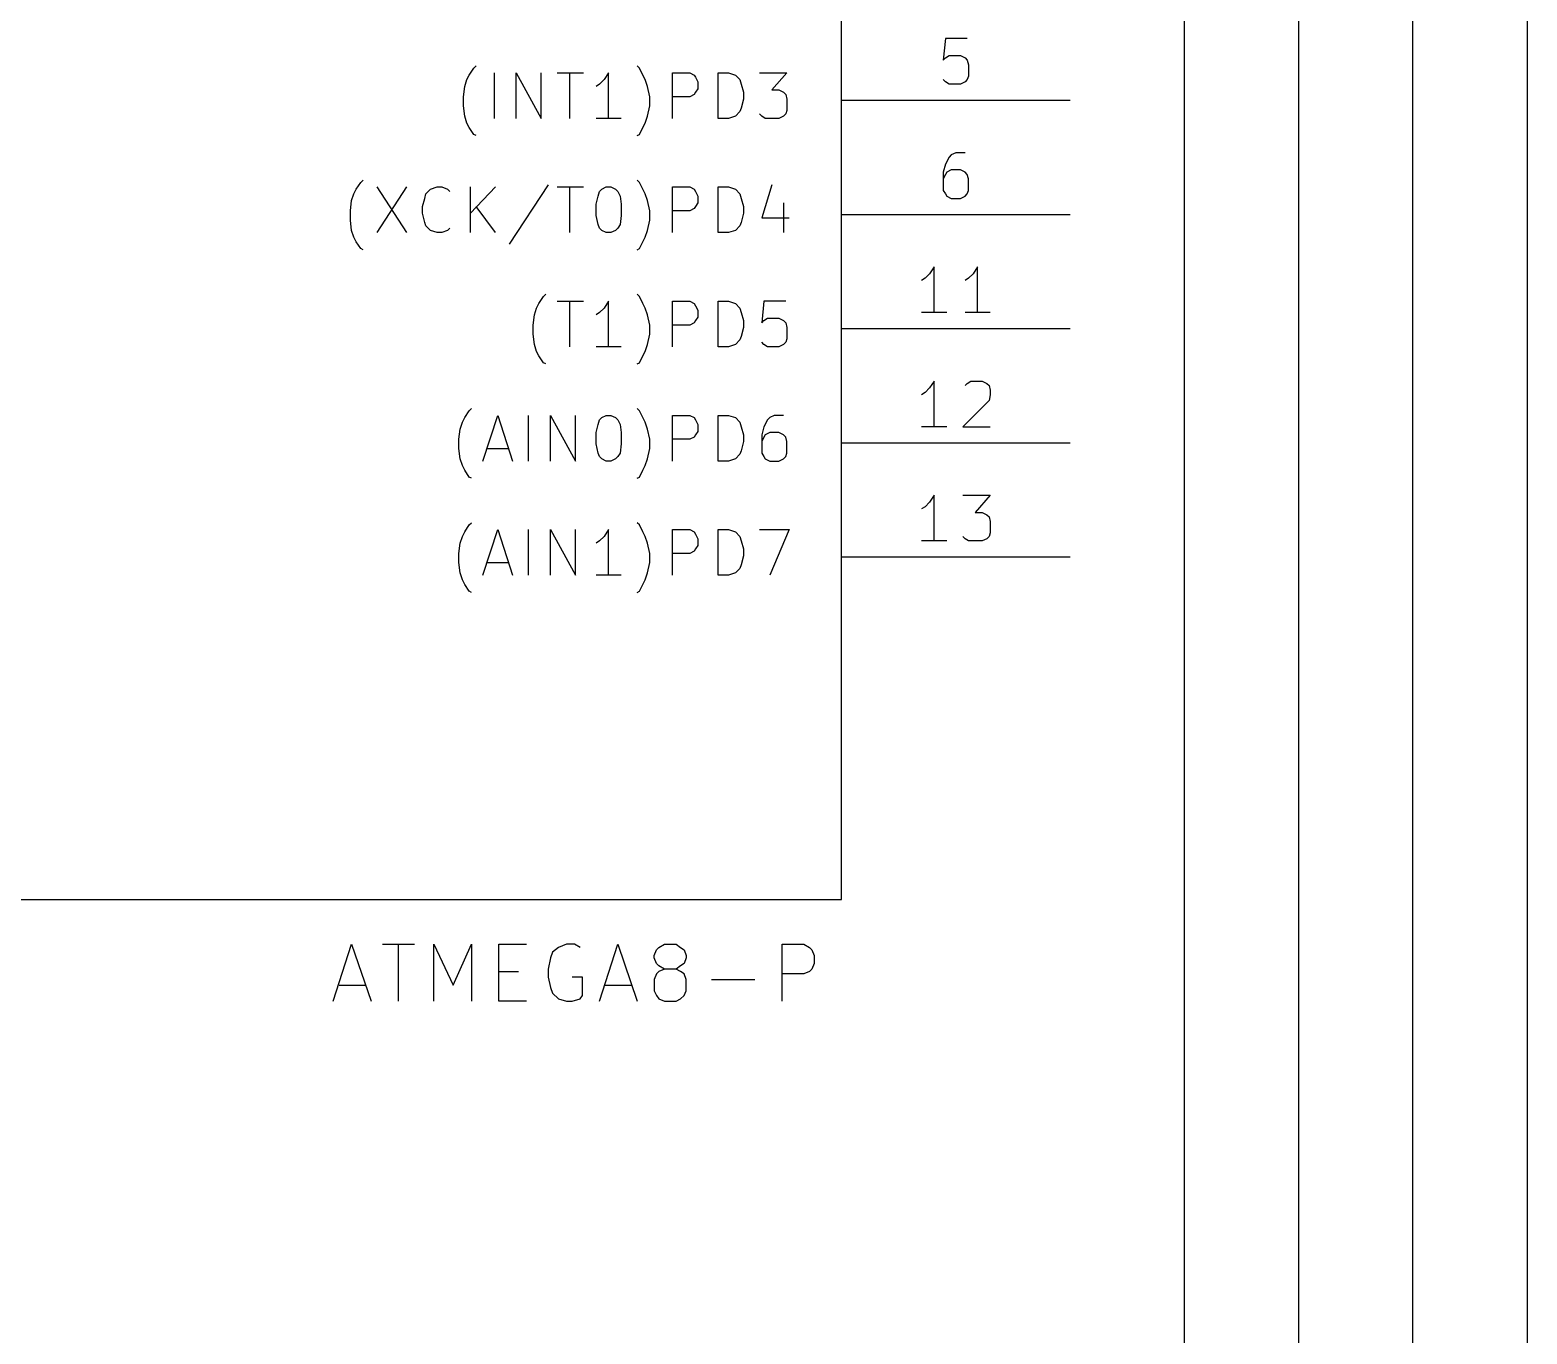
# Model space of a CAD drawing. Extents: x 4000 to 113000, y 4000 to 78670.
# Drawn here: x 26894 to 40000, y 40365 to 51785 of the extents above; entities that cross this region are included whole.
import ezdxf

# ---------------------------------------------------------------- set-up
doc = ezdxf.new("R2010")
doc.units = 0
for name, color, linetype in [('CYAN', 4, 'CONTINUOUS'), ('GREEN', 3, 'CONTINUOUS'), ('LIGHTYELLOW', 24, 'CONTINUOUS'), ('RED', 5, 'CONTINUOUS')]:
    doc.layers.add(name, color=color, linetype=linetype)

msp = doc.modelspace()

# ---------------------------------------------------------------- linework, layer by layer
at = {"layer": 'CYAN'}
for p, q in [((30720, 51350), (30740, 51390)), ((30740, 51390), (30780, 51450)), ((30780, 51450), (30800, 51470)), ((30960, 51010), (30960, 51410)), ((31150, 51010), (31150, 51410)), ((31150, 51410), (31370, 51010)), ((31370, 51010), (31370, 51410)), ((31510, 51410), (31740, 51410)), ((31620, 51010), (31620, 51410)), ((31960, 51410), (31920, 51350)), ((31960, 51010), (31960, 51410)), ((32230, 51450), (32210, 51470)), ((32260, 51390), (32230, 51450)), ((32280, 51350), (32260, 51390)), ((32520, 51010), (32520, 51410)), ((32520, 51410), (32670, 51410)), ((32670, 51410), (32710, 51390)), ((32710, 51390), (32720, 51370)), ((32920, 51010), (32920, 51410)), ((32920, 51410), (33010, 51410)), ((33010, 51410), (33070, 51390)), ((33070, 51390), (33110, 51350)), ((33280, 51410), (33520, 51410)), ((33520, 51410), (33390, 51260)), ((30690, 51200), (30700, 51290)), ((30700, 51290), (30720, 51350)), ((31880, 51310), (31850, 51290)), ((31920, 51350), (31880, 51310)), ((32300, 51290), (32280, 51350)), ((32320, 51200), (32300, 51290)), ((32720, 51370), (32740, 51330)), ((32740, 51270), (32720, 51240)), ((32740, 51330), (32740, 51270)), ((33110, 51350), (33120, 51310)), ((33120, 51310), (33140, 51240)), ((33390, 51260), (33450, 51260)), ((33450, 51260), (33490, 51240)), ((30690, 51120), (30690, 51200)), ((30700, 51030), (30690, 51120)), ((32300, 51030), (32320, 51120)), ((32320, 51120), (32320, 51200)), ((32670, 51200), (32520, 51200)), ((32710, 51220), (32670, 51200)), ((32720, 51240), (32710, 51220)), ((33140, 51180), (33120, 51100)), ((33140, 51240), (33140, 51180)), ((33490, 51240), (33510, 51220)), ((33510, 51220), (33520, 51180)), ((33520, 51180), (33520, 51080)), ((30720, 50970), (30700, 51030)), ((32070, 51010), (31850, 51010)), ((32280, 50970), (32300, 51030)), ((33010, 51010), (32920, 51010)), ((33070, 51030), (33010, 51010)), ((33110, 51070), (33070, 51030)), ((33120, 51100), (33110, 51070)), ((33300, 51030), (33280, 51050)), ((33330, 51010), (33300, 51030)), ((33450, 51010), (33330, 51010)), ((33490, 51030), (33450, 51010)), ((33510, 51050), (33490, 51030)), ((33520, 51080), (33510, 51050)), ((30740, 50930), (30720, 50970)), ((30780, 50870), (30740, 50930)), ((30800, 50860), (30780, 50870)), ((32210, 50860), (32230, 50870)), ((32230, 50870), (32260, 50930)), ((32260, 50930), (32280, 50970)), ((29790, 50450), (29810, 50470)), ((32230, 50450), (32210, 50470)), ((29710, 50290), (29730, 50350)), ((29730, 50350), (29750, 50390)), ((29750, 50390), (29790, 50450)), ((29930, 50410), (30190, 50010)), ((30190, 50410), (29930, 50010)), ((30350, 50310), (30360, 50350)), ((30360, 50350), (30400, 50390)), ((30400, 50390), (30460, 50410)), ((30460, 50410), (30500, 50410)), ((30500, 50410), (30550, 50390)), ((30550, 50390), (30570, 50370)), ((30750, 50010), (30750, 50410)), ((30970, 50410), (30750, 50180)), ((31430, 50430), (31090, 49910)), ((31510, 50410), (31740, 50410)), ((31620, 50010), (31620, 50410)), ((31850, 50260), (31870, 50330)), ((31870, 50330), (31880, 50370)), ((31880, 50370), (31900, 50390)), ((31900, 50390), (31940, 50410)), ((31940, 50410), (31980, 50410)), ((31980, 50410), (32020, 50390)), ((32020, 50390), (32040, 50370)), ((32040, 50370), (32060, 50330)), ((32060, 50330), (32070, 50260)), ((32260, 50390), (32230, 50450)), ((32280, 50350), (32260, 50390)), ((32300, 50290), (32280, 50350)), ((32520, 50010), (32520, 50410)), ((32520, 50410), (32670, 50410)), ((32670, 50410), (32710, 50390)), ((32710, 50390), (32720, 50370)), ((32720, 50370), (32740, 50330)), ((32740, 50330), (32740, 50270)), ((32920, 50010), (32920, 50410)), ((32920, 50410), (33010, 50410)), ((33010, 50410), (33070, 50390)), ((33070, 50390), (33110, 50350)), ((33110, 50350), (33120, 50310)), ((33390, 50430), (33300, 50140)), ((29700, 50200), (29710, 50290)), ((29700, 50120), (29700, 50200)), ((30330, 50240), (30350, 50310)), ((30330, 50180), (30330, 50240)), ((30970, 50010), (30800, 50240)), ((31850, 50160), (31850, 50260)), ((32070, 50260), (32070, 50160)), ((32320, 50200), (32300, 50290)), ((32320, 50120), (32320, 50200)), ((32670, 50200), (32520, 50200)), ((32710, 50220), (32670, 50200)), ((32720, 50240), (32710, 50220)), ((32740, 50270), (32720, 50240)), ((33120, 50310), (33140, 50240)), ((33140, 50240), (33140, 50180)), ((33490, 50270), (33490, 50010)), ((29710, 50030), (29700, 50120)), ((30350, 50100), (30330, 50180)), ((30360, 50070), (30350, 50100)), ((30400, 50030), (30360, 50070)), ((31870, 50080), (31850, 50160)), ((31880, 50050), (31870, 50080)), ((32060, 50080), (32040, 50050)), ((32070, 50160), (32060, 50080)), ((32300, 50030), (32320, 50120)), ((33110, 50070), (33070, 50030)), ((33120, 50100), (33110, 50070)), ((33140, 50180), (33120, 50100)), ((33300, 50140), (33540, 50140)), ((29730, 49970), (29710, 50030)), ((29750, 49930), (29730, 49970)), ((30460, 50010), (30400, 50030)), ((30500, 50010), (30460, 50010)), ((30550, 50030), (30500, 50010)), ((30570, 50050), (30550, 50030)), ((31900, 50030), (31880, 50050)), ((31940, 50010), (31900, 50030)), ((31980, 50010), (31940, 50010)), ((32020, 50030), (31980, 50010)), ((32040, 50050), (32020, 50030)), ((32260, 49930), (32280, 49970)), ((32280, 49970), (32300, 50030)), ((33010, 50010), (32920, 50010)), ((33070, 50030), (33010, 50010)), ((29790, 49870), (29750, 49930)), ((29810, 49860), (29790, 49870)), ((32210, 49860), (32230, 49870)), ((32230, 49870), (32260, 49930)), ((31350, 49390), (31390, 49450)), ((31390, 49450), (31410, 49470)), ((31510, 49410), (31740, 49410)), ((31620, 49010), (31620, 49410)), ((31960, 49410), (31920, 49350)), ((31960, 49010), (31960, 49410)), ((32230, 49450), (32210, 49470)), ((32260, 49390), (32230, 49450)), ((32520, 49010), (32520, 49410)), ((32520, 49410), (32670, 49410)), ((32670, 49410), (32710, 49390)), ((32920, 49010), (32920, 49410)), ((32920, 49410), (33010, 49410)), ((33010, 49410), (33070, 49390)), ((33320, 49410), (33300, 49220)), ((33510, 49410), (33320, 49410)), ((31300, 49200), (31310, 49290)), ((31310, 49290), (31330, 49350)), ((31330, 49350), (31350, 49390)), ((31880, 49310), (31850, 49290)), ((31920, 49350), (31880, 49310)), ((32280, 49350), (32260, 49390)), ((32300, 49290), (32280, 49350)), ((32320, 49200), (32300, 49290)), ((32710, 49390), (32720, 49370)), ((32720, 49370), (32740, 49330)), ((32740, 49330), (32740, 49270)), ((33070, 49390), (33110, 49350)), ((33110, 49350), (33120, 49310)), ((33120, 49310), (33140, 49240)), ((31300, 49120), (31300, 49200)), ((32320, 49120), (32320, 49200)), ((32670, 49200), (32520, 49200)), ((32710, 49220), (32670, 49200)), ((32720, 49240), (32710, 49220)), ((32740, 49270), (32720, 49240)), ((33140, 49180), (33120, 49100)), ((33140, 49240), (33140, 49180)), ((33300, 49220), (33320, 49240)), ((33320, 49240), (33350, 49260)), ((33350, 49260), (33450, 49260)), ((33450, 49260), (33490, 49240)), ((33490, 49240), (33510, 49220)), ((33510, 49220), (33520, 49180)), ((33520, 49180), (33520, 49080)), ((31310, 49030), (31300, 49120)), ((31330, 48970), (31310, 49030)), ((32280, 48970), (32300, 49030)), ((32300, 49030), (32320, 49120)), ((33070, 49030), (33010, 49010)), ((33110, 49070), (33070, 49030)), ((33120, 49100), (33110, 49070)), ((33320, 49030), (33300, 49050)), ((33350, 49010), (33320, 49030)), ((33490, 49030), (33450, 49010)), ((33510, 49050), (33490, 49030)), ((33520, 49080), (33510, 49050)), ((31350, 48930), (31330, 48970)), ((31390, 48870), (31350, 48930)), ((32070, 49010), (31850, 49010)), ((32230, 48870), (32260, 48930)), ((32260, 48930), (32280, 48970)), ((33010, 49010), (32920, 49010)), ((33450, 49010), (33350, 49010)), ((31410, 48860), (31390, 48870)), ((32210, 48860), (32230, 48870)), ((30680, 48350), (30700, 48390)), ((30700, 48390), (30740, 48450)), ((30740, 48450), (30760, 48470)), ((30860, 48010), (30990, 48410)), ((30990, 48410), (31120, 48010)), ((31260, 48010), (31260, 48410)), ((31450, 48010), (31450, 48410)), ((31450, 48410), (31670, 48010)), ((31670, 48010), (31670, 48410)), ((31870, 48330), (31880, 48370)), ((31880, 48370), (31900, 48390)), ((31900, 48390), (31940, 48410)), ((31940, 48410), (31980, 48410)), ((31980, 48410), (32020, 48390)), ((32020, 48390), (32040, 48370)), ((32040, 48370), (32060, 48330)), ((32230, 48450), (32210, 48470)), ((32260, 48390), (32230, 48450)), ((32280, 48350), (32260, 48390)), ((32520, 48010), (32520, 48410)), ((32520, 48410), (32670, 48410)), ((32670, 48410), (32710, 48390)), ((32710, 48390), (32720, 48370)), ((32720, 48370), (32740, 48330)), ((32920, 48010), (32920, 48410)), ((32920, 48410), (33010, 48410)), ((33010, 48410), (33070, 48390)), ((33070, 48390), (33110, 48350)), ((33350, 48370), (33320, 48310)), ((33370, 48390), (33350, 48370)), ((33410, 48410), (33370, 48390)), ((33490, 48410), (33410, 48410)), ((30650, 48200), (30660, 48290)), ((30660, 48290), (30680, 48350)), ((31850, 48260), (31870, 48330)), ((31850, 48160), (31850, 48260)), ((32060, 48330), (32070, 48260)), ((32070, 48260), (32070, 48160)), ((32300, 48290), (32280, 48350)), ((32320, 48200), (32300, 48290)), ((32720, 48240), (32710, 48220)), ((32740, 48270), (32720, 48240)), ((32740, 48330), (32740, 48270)), ((33110, 48350), (33120, 48310)), ((33120, 48310), (33140, 48240)), ((33140, 48240), (33140, 48180)), ((33320, 48310), (33300, 48240)), ((33300, 48240), (33300, 48080)), ((33330, 48240), (33320, 48220)), ((33370, 48260), (33330, 48240)), ((33450, 48260), (33370, 48260)), ((33490, 48240), (33450, 48260)), ((33510, 48220), (33490, 48240)), ((30650, 48120), (30650, 48200)), ((30660, 48030), (30650, 48120)), ((30900, 48120), (31090, 48120)), ((31870, 48080), (31850, 48160)), ((32070, 48160), (32060, 48080)), ((32300, 48030), (32320, 48120)), ((32320, 48120), (32320, 48200)), ((32670, 48200), (32520, 48200)), ((32710, 48220), (32670, 48200)), ((33120, 48100), (33110, 48070)), ((33140, 48180), (33120, 48100)), ((33320, 48220), (33300, 48180)), ((33520, 48180), (33510, 48220)), ((33520, 48080), (33520, 48180)), ((30680, 47970), (30660, 48030)), ((30700, 47930), (30680, 47970)), ((31880, 48050), (31870, 48080)), ((31900, 48030), (31880, 48050)), ((31940, 48010), (31900, 48030)), ((31980, 48010), (31940, 48010)), ((32020, 48030), (31980, 48010)), ((32040, 48050), (32020, 48030)), ((32060, 48080), (32040, 48050)), ((32260, 47930), (32280, 47970)), ((32280, 47970), (32300, 48030)), ((33010, 48010), (32920, 48010)), ((33070, 48030), (33010, 48010)), ((33110, 48070), (33070, 48030)), ((33300, 48080), (33320, 48050)), ((33320, 48050), (33330, 48030)), ((33330, 48030), (33370, 48010)), ((33370, 48010), (33450, 48010)), ((33450, 48010), (33490, 48030)), ((33490, 48030), (33510, 48050)), ((33510, 48050), (33520, 48080)), ((30740, 47870), (30700, 47930)), ((30760, 47860), (30740, 47870)), ((32210, 47860), (32230, 47870)), ((32230, 47870), (32260, 47930)), ((30700, 47390), (30740, 47450)), ((30740, 47450), (30760, 47470)), ((32230, 47450), (32210, 47470)), ((32260, 47390), (32230, 47450)), ((30660, 47290), (30680, 47350)), ((30680, 47350), (30700, 47390)), ((30860, 47010), (30990, 47410)), ((30990, 47410), (31120, 47010)), ((31260, 47010), (31260, 47410)), ((31450, 47010), (31450, 47410)), ((31450, 47410), (31670, 47010)), ((31670, 47010), (31670, 47410)), ((31920, 47350), (31880, 47310)), ((31960, 47410), (31920, 47350)), ((31960, 47010), (31960, 47410)), ((32280, 47350), (32260, 47390)), ((32300, 47290), (32280, 47350)), ((32520, 47010), (32520, 47410)), ((32520, 47410), (32670, 47410)), ((32670, 47410), (32710, 47390)), ((32710, 47390), (32720, 47370)), ((32720, 47370), (32740, 47330)), ((32740, 47330), (32740, 47270)), ((32920, 47010), (32920, 47410)), ((32920, 47410), (33010, 47410)), ((33010, 47410), (33070, 47390)), ((33070, 47390), (33110, 47350)), ((33110, 47350), (33120, 47310)), ((33280, 47410), (33540, 47410)), ((33540, 47410), (33370, 47010)), ((30650, 47200), (30660, 47290)), ((30650, 47120), (30650, 47200)), ((31880, 47310), (31850, 47290)), ((32320, 47200), (32300, 47290)), ((32320, 47120), (32320, 47200)), ((32670, 47200), (32520, 47200)), ((32710, 47220), (32670, 47200)), ((32720, 47240), (32710, 47220)), ((32740, 47270), (32720, 47240)), ((33120, 47310), (33140, 47240)), ((33140, 47240), (33140, 47180)), ((30660, 47030), (30650, 47120)), ((30900, 47120), (31090, 47120)), ((32300, 47030), (32320, 47120)), ((33110, 47070), (33070, 47030)), ((33120, 47100), (33110, 47070)), ((33140, 47180), (33120, 47100)), ((30680, 46970), (30660, 47030)), ((30700, 46930), (30680, 46970)), ((30740, 46870), (30700, 46930)), ((32070, 47010), (31850, 47010)), ((32230, 46870), (32260, 46930)), ((32260, 46930), (32280, 46970)), ((32280, 46970), (32300, 47030)), ((33010, 47010), (32920, 47010)), ((33070, 47030), (33010, 47010)), ((30760, 46860), (30740, 46870)), ((32210, 46860), (32230, 46870)), ((29550, 43280), (29710, 43780)), ((29710, 43780), (29880, 43280)), ((29980, 43780), (30260, 43780)), ((30120, 43280), (30120, 43780)), ((30430, 43280), (30430, 43780)), ((30430, 43780), (30600, 43420)), ((30600, 43420), (30760, 43780)), ((30760, 43780), (30760, 43280)), ((31000, 43280), (31000, 43780)), ((31000, 43780), (31240, 43780)), ((31590, 43780), (31520, 43750)), ((31660, 43780), (31590, 43780)), ((31710, 43750), (31660, 43780)), ((31880, 43280), (32040, 43780)), ((32040, 43780), (32210, 43280)), ((32400, 43750), (32450, 43780)), ((32450, 43780), (32550, 43780)), ((32550, 43780), (32590, 43750)), ((33480, 43280), (33480, 43780)), ((33480, 43780), (33670, 43780)), ((33670, 43780), (33720, 43750)), ((31450, 43660), (31430, 43560)), ((31470, 43710), (31450, 43660)), ((31520, 43750), (31470, 43710)), ((32360, 43680), (32380, 43730)), ((32360, 43660), (32360, 43680)), ((32380, 43610), (32360, 43660)), ((32380, 43730), (32400, 43750)), ((32590, 43750), (32620, 43730)), ((32620, 43730), (32640, 43680)), ((32640, 43660), (32620, 43610)), ((32640, 43680), (32640, 43660)), ((33720, 43750), (33740, 43730)), ((33740, 43730), (33760, 43680)), ((33760, 43680), (33760, 43610)), ((31000, 43540), (31170, 43540)), ((31430, 43560), (31430, 43490)), ((32380, 43520), (32360, 43470)), ((32400, 43590), (32380, 43610)), ((32400, 43540), (32380, 43520)), ((32450, 43560), (32400, 43590)), ((32450, 43560), (32400, 43540)), ((32550, 43560), (32450, 43560)), ((32590, 43590), (32550, 43560)), ((32590, 43540), (32550, 43560)), ((32620, 43610), (32590, 43590)), ((32620, 43520), (32590, 43540)), ((32640, 43470), (32620, 43520)), ((33670, 43520), (33480, 43520)), ((33720, 43540), (33670, 43520)), ((33740, 43560), (33720, 43540)), ((33760, 43610), (33740, 43560)), ((29600, 43420), (29830, 43420)), ((31430, 43490), (31450, 43400)), ((31450, 43400), (31470, 43350)), ((31730, 43490), (31640, 43490)), ((31730, 43330), (31730, 43490)), ((31930, 43420), (32160, 43420)), ((32360, 43470), (32360, 43370)), ((32640, 43370), (32640, 43470)), ((32860, 43470), (33240, 43470)), ((31240, 43280), (31000, 43280)), ((31470, 43350), (31520, 43300)), ((31520, 43300), (31590, 43280)), ((31590, 43280), (31640, 43280)), ((31640, 43280), (31710, 43300)), ((31710, 43300), (31730, 43330)), ((32360, 43370), (32380, 43330)), ((32380, 43330), (32400, 43300)), ((32400, 43300), (32450, 43280)), ((32450, 43280), (32550, 43280)), ((32550, 43280), (32590, 43300)), ((32590, 43300), (32620, 43330)), ((32620, 43330), (32640, 43370))]:
    msp.add_line(p, q, dxfattribs=at)
at = {"layer": 'GREEN'}
for p, q in [((40000, 66170), (40000, 39670)), ((37000, 32670), (37000, 65170)), ((38000, 64170), (38000, 31670)), ((39000, 30670), (39000, 63170))]:
    msp.add_line(p, q, dxfattribs=at)
at = {"layer": 'LIGHTYELLOW'}
for p, q in [((34000, 44170), (34000, 69170)), ((19000, 44170), (34000, 44170))]:
    msp.add_line(p, q, dxfattribs=at)
at = {"layer": 'RED'}
for p, q in [((34000, 44170), (34000, 69170)), ((34910, 51710), (34890, 51520)), ((35100, 51710), (34910, 51710)), ((34890, 51520), (34910, 51540)), ((34910, 51540), (34940, 51560)), ((34940, 51560), (35040, 51560)), ((35040, 51560), (35080, 51540)), ((35080, 51540), (35100, 51520)), ((35100, 51520), (35110, 51480)), ((35110, 51380), (35100, 51350)), ((35110, 51480), (35110, 51380)), ((34910, 51330), (34890, 51350)), ((34940, 51310), (34910, 51330)), ((35040, 51310), (34940, 51310)), ((35080, 51330), (35040, 51310)), ((35100, 51350), (35080, 51330)), ((34000, 51170), (36000, 51170)), ((34910, 50610), (34890, 50540)), ((34940, 50670), (34910, 50610)), ((34960, 50690), (34940, 50670)), ((35000, 50710), (34960, 50690)), ((35080, 50710), (35000, 50710)), ((34890, 50540), (34890, 50380)), ((34910, 50520), (34890, 50480)), ((34920, 50540), (34910, 50520)), ((34960, 50560), (34920, 50540)), ((35040, 50560), (34960, 50560)), ((35080, 50540), (35040, 50560)), ((35100, 50520), (35080, 50540)), ((35110, 50480), (35100, 50520)), ((35110, 50380), (35110, 50480)), ((34890, 50380), (34910, 50350)), ((34910, 50350), (34920, 50330)), ((34920, 50330), (34960, 50310)), ((35040, 50310), (35080, 50330)), ((35080, 50330), (35100, 50350)), ((35100, 50350), (35110, 50380)), ((34960, 50310), (35040, 50310)), ((34000, 50170), (36000, 50170)), ((34810, 49710), (34770, 49650)), ((34810, 49310), (34810, 49710)), ((35190, 49710), (35150, 49650)), ((35190, 49310), (35190, 49710)), ((34730, 49610), (34700, 49590)), ((34770, 49650), (34730, 49610)), ((35110, 49610), (35080, 49590)), ((35150, 49650), (35110, 49610)), ((34920, 49310), (34700, 49310)), ((35300, 49310), (35080, 49310)), ((34000, 49170), (36000, 49170)), ((34770, 48650), (34730, 48610)), ((34810, 48710), (34770, 48650)), ((34810, 48310), (34810, 48710)), ((35080, 48670), (35100, 48690)), ((35100, 48690), (35130, 48710)), ((35130, 48710), (35230, 48710)), ((35230, 48710), (35270, 48690)), ((35270, 48690), (35290, 48670)), ((35290, 48670), (35300, 48630)), ((35300, 48630), (35300, 48590)), ((34730, 48610), (34700, 48590)), ((35290, 48540), (35060, 48310)), ((35300, 48590), (35290, 48540)), ((34920, 48310), (34700, 48310)), ((35060, 48310), (35300, 48310)), ((34000, 48170), (36000, 48170)), ((34810, 47710), (34770, 47650)), ((34810, 47310), (34810, 47710)), ((35060, 47710), (35300, 47710)), ((35300, 47710), (35170, 47560)), ((34730, 47610), (34700, 47590)), ((34770, 47650), (34730, 47610)), ((35170, 47560), (35230, 47560)), ((35230, 47560), (35270, 47540)), ((35270, 47540), (35290, 47520)), ((35290, 47520), (35300, 47480)), ((35300, 47480), (35300, 47380)), ((35080, 47330), (35060, 47350)), ((35110, 47310), (35080, 47330)), ((35270, 47330), (35230, 47310)), ((35290, 47350), (35270, 47330)), ((35300, 47380), (35290, 47350)), ((34920, 47310), (34700, 47310)), ((35230, 47310), (35110, 47310)), ((34000, 47170), (36000, 47170)), ((19000, 44170), (34000, 44170))]:
    msp.add_line(p, q, dxfattribs=at)

doc.saveas('drawing.dxf')
